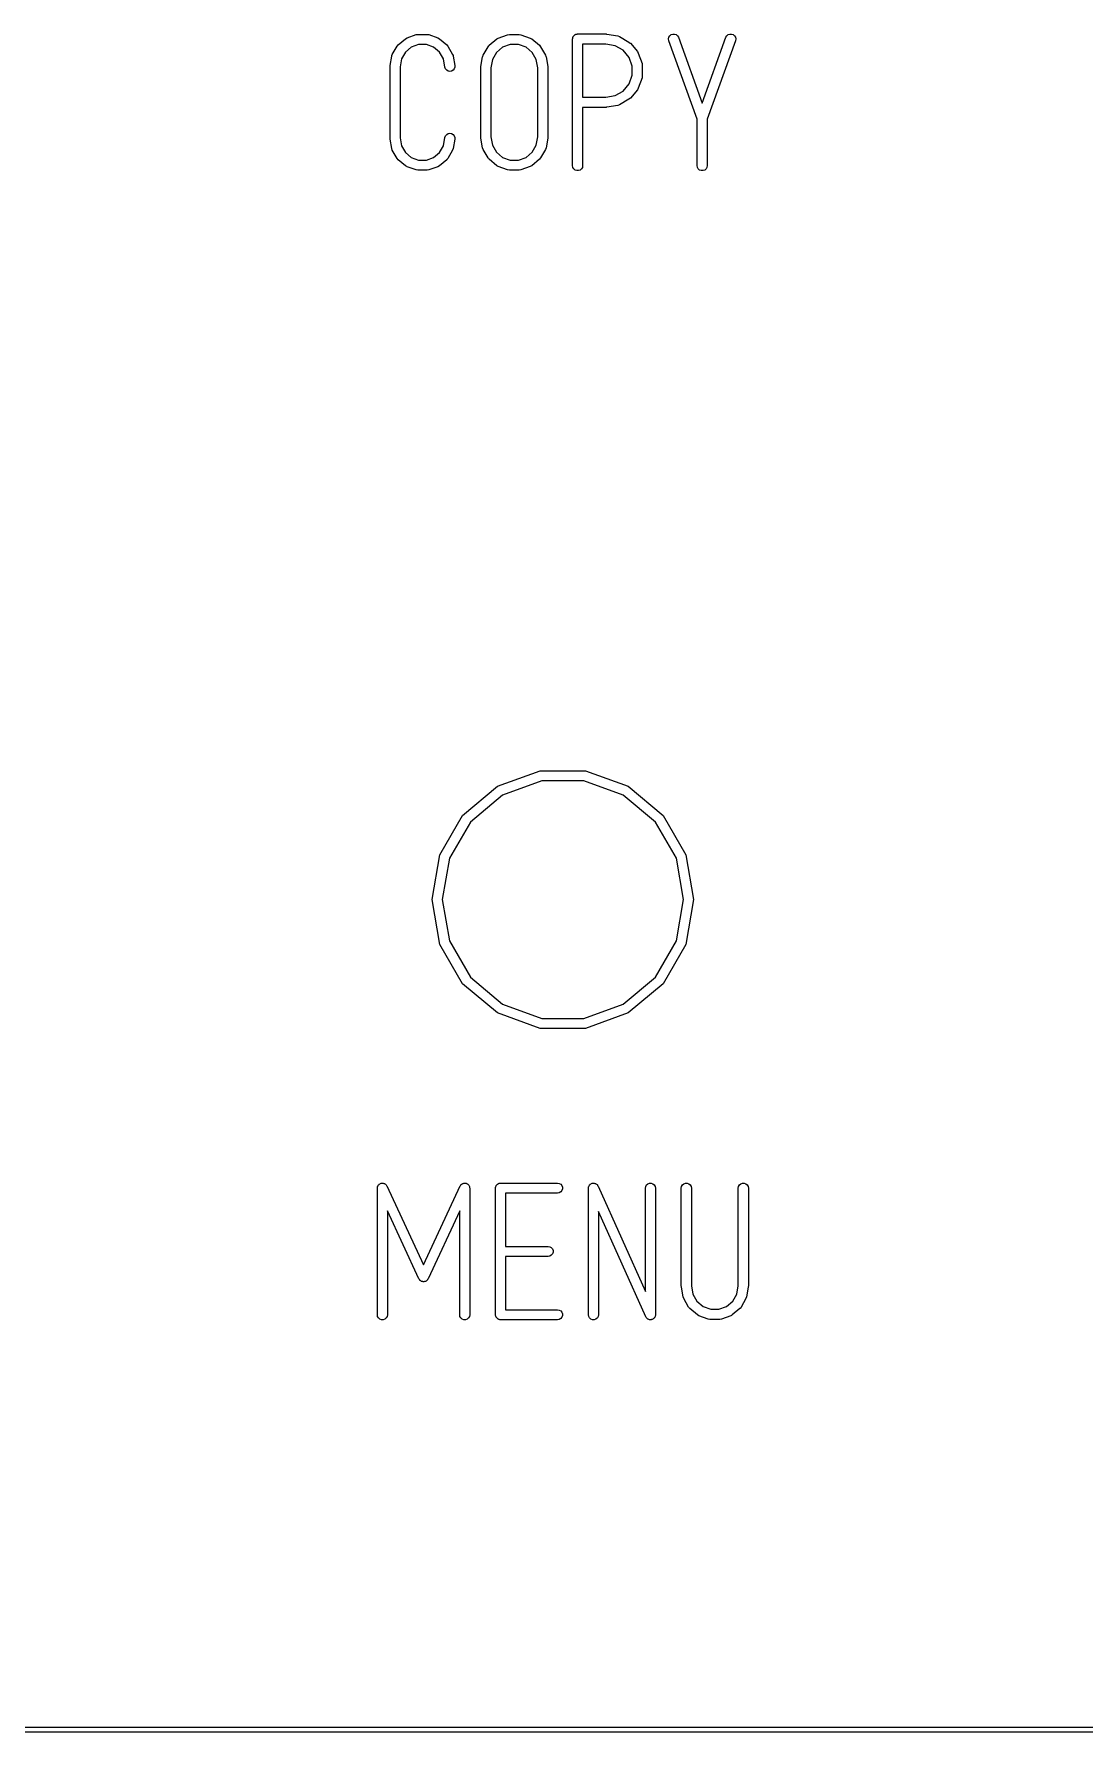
# Model space of a CAD drawing. Extents: x 10 to 493, y -203 to -71.
# Drawn here: x 183.79 to 204.68, y -203.25 to -169.47 of the extents above; entities that cross this region are included whole.
import ezdxf

# ---------------------------------------------------------------- set-up
doc = ezdxf.new("R2010")
doc.units = 0
doc.header["$MEASUREMENT"] = 0
doc.layers.add('BLACK', color=7, linetype='CONTINUOUS')

msp = doc.modelspace()

# ---------------------------------------------------------------- linework, layer by layer
at = {"layer": 'Black'}
for p, q in [((191.034, -169.687), (191.18, -169.566)), ((191.18, -169.566), (191.21, -169.548)), ((191.21, -169.548), (191.388, -169.483)), ((191.388, -169.483), (191.422, -169.477)), ((191.422, -169.477), (191.612, -169.477)), ((191.612, -169.477), (191.646, -169.483)), ((191.646, -169.483), (191.824, -169.548)), ((191.824, -169.548), (191.854, -169.566)), ((191.854, -169.566), (192, -169.687)), ((192.845, -169.695), (192.996, -169.568)), ((192.996, -169.568), (193.026, -169.551)), ((193.026, -169.551), (193.211, -169.484)), ((193.211, -169.484), (193.246, -169.478)), ((193.246, -169.478), (193.442, -169.478)), ((193.442, -169.478), (193.477, -169.484)), ((193.477, -169.484), (193.662, -169.551)), ((193.662, -169.551), (193.671, -169.557)), ((193.671, -169.557), (193.692, -169.568)), ((193.692, -169.568), (193.843, -169.695)), ((194.504, -169.569), (194.506, -169.56)), ((194.504, -172.089), (194.504, -169.569)), ((194.506, -169.552), (194.509, -169.543)), ((194.506, -169.56), (194.506, -169.552)), ((194.509, -169.543), (194.51, -169.535)), ((194.51, -169.535), (194.514, -169.527)), ((194.514, -169.527), (194.517, -169.519)), ((194.517, -169.519), (194.523, -169.512)), ((194.523, -169.512), (194.527, -169.505)), ((194.527, -169.505), (194.534, -169.499)), ((194.534, -169.499), (194.54, -169.492)), ((194.54, -169.492), (194.547, -169.488)), ((194.547, -169.488), (194.554, -169.482)), ((194.554, -169.482), (194.562, -169.479)), ((194.562, -169.479), (194.57, -169.475)), ((194.57, -169.475), (194.578, -169.474)), ((194.578, -169.474), (194.587, -169.471)), ((194.587, -169.471), (194.595, -169.471)), ((194.595, -169.471), (194.604, -169.469)), ((194.604, -169.469), (195.171, -169.469)), ((195.171, -169.469), (195.18, -169.471)), ((195.18, -169.471), (195.188, -169.471)), ((195.188, -169.471), (195.404, -169.509)), ((195.404, -169.509), (195.436, -169.52)), ((195.436, -169.52), (195.626, -169.63)), ((196.415, -169.569), (196.421, -169.534)), ((196.421, -169.603), (196.415, -169.569)), ((196.421, -169.534), (196.439, -169.504)), ((196.439, -169.504), (196.465, -169.482)), ((196.465, -169.482), (196.498, -169.47)), ((196.498, -169.47), (196.533, -169.471)), ((196.533, -169.471), (196.565, -169.483)), ((196.565, -169.483), (196.592, -169.505)), ((196.592, -169.505), (196.609, -169.535)), ((196.609, -169.535), (197.082, -170.849)), ((197.082, -170.849), (197.555, -169.535)), ((197.555, -169.535), (197.572, -169.505)), ((197.572, -169.505), (197.599, -169.483)), ((197.599, -169.483), (197.631, -169.471)), ((197.631, -169.471), (197.666, -169.47)), ((197.666, -169.47), (197.699, -169.482)), ((197.699, -169.482), (197.725, -169.504)), ((197.725, -169.504), (197.743, -169.534)), ((197.743, -169.534), (197.749, -169.569)), ((197.749, -169.569), (197.743, -169.603)), ((190.873, -170.098), (190.905, -169.911)), ((190.905, -169.911), (190.909, -169.9)), ((190.909, -169.9), (190.917, -169.878)), ((190.917, -169.878), (191.012, -169.714)), ((191.012, -169.714), (191.014, -169.711)), ((191.014, -169.711), (191.034, -169.687)), ((191.177, -169.829), (191.099, -169.963)), ((191.295, -169.73), (191.177, -169.829)), ((191.44, -169.677), (191.295, -169.73)), ((191.594, -169.677), (191.44, -169.677)), ((191.739, -169.73), (191.594, -169.677)), ((191.857, -169.829), (191.739, -169.73)), ((191.935, -169.963), (191.857, -169.829)), ((192, -169.687), (192.022, -169.714)), ((192.022, -169.714), (192.117, -169.878)), ((192.117, -169.878), (192.125, -169.9)), ((192.125, -169.9), (192.129, -169.911)), ((192.129, -169.911), (192.161, -170.098)), ((192.713, -169.925), (192.715, -169.918)), ((192.715, -169.918), (192.725, -169.892)), ((192.725, -169.892), (192.823, -169.722)), ((192.823, -169.722), (192.837, -169.705)), ((192.837, -169.705), (192.845, -169.695)), ((192.987, -169.837), (192.907, -169.977)), ((193.111, -169.733), (192.987, -169.837)), ((193.263, -169.678), (193.111, -169.733)), ((193.425, -169.678), (193.263, -169.678)), ((193.577, -169.733), (193.425, -169.678)), ((193.701, -169.837), (193.577, -169.733)), ((193.781, -169.977), (193.701, -169.837)), ((193.843, -169.695), (193.843, -169.695)), ((193.843, -169.695), (193.865, -169.722)), ((193.865, -169.722), (193.963, -169.892)), ((193.963, -169.892), (193.973, -169.918)), ((193.973, -169.918), (193.975, -169.925)), ((194.704, -169.669), (194.704, -170.729)), ((195.162, -169.669), (194.704, -169.669)), ((195.352, -169.702), (195.162, -169.669)), ((195.511, -169.794), (195.352, -169.702)), ((195.629, -169.935), (195.511, -169.794)), ((195.626, -169.63), (195.651, -169.65)), ((195.651, -169.65), (195.653, -169.652)), ((195.653, -169.652), (195.793, -169.82)), ((195.793, -169.82), (195.81, -169.848)), ((195.81, -169.848), (195.811, -169.85)), ((195.811, -169.85), (195.885, -170.055)), ((196.982, -171.161), (196.421, -169.603)), ((197.743, -169.603), (197.182, -171.161)), ((190.871, -170.115), (190.873, -170.106)), ((190.871, -171.543), (190.871, -170.115)), ((190.873, -170.106), (190.873, -170.098)), ((191.099, -169.963), (191.071, -170.124)), ((191.071, -170.124), (191.071, -171.534)), ((191.965, -170.132), (191.935, -169.963)), ((191.976, -170.165), (191.965, -170.132)), ((191.999, -170.192), (191.976, -170.165)), ((192.029, -170.209), (191.999, -170.192)), ((192.063, -170.215), (192.029, -170.209)), ((192.097, -170.209), (192.063, -170.215)), ((192.127, -170.192), (192.097, -170.209)), ((192.15, -170.165), (192.127, -170.192)), ((192.161, -170.132), (192.15, -170.165)), ((192.161, -170.098), (192.161, -170.132)), ((192.677, -170.136), (192.679, -170.127)), ((192.677, -171.522), (192.677, -170.136)), ((192.679, -170.119), (192.713, -169.925)), ((192.679, -170.127), (192.679, -170.119)), ((192.907, -169.977), (192.877, -170.145)), ((192.877, -170.145), (192.877, -171.513)), ((193.811, -170.145), (193.781, -169.977)), ((193.811, -171.513), (193.811, -170.145)), ((193.975, -169.925), (194.009, -170.119)), ((194.009, -170.119), (194.009, -170.127)), ((194.009, -170.127), (194.011, -170.136)), ((194.011, -170.136), (194.011, -171.522)), ((195.691, -170.107), (195.629, -169.935)), ((195.691, -170.291), (195.691, -170.107)), ((195.885, -170.055), (195.891, -170.09)), ((195.891, -170.09), (195.891, -170.308)), ((195.511, -170.604), (195.629, -170.463)), ((195.629, -170.463), (195.691, -170.291)), ((195.793, -170.578), (195.653, -170.746)), ((195.811, -170.548), (195.793, -170.578)), ((195.885, -170.343), (195.811, -170.548)), ((195.891, -170.308), (195.885, -170.343)), ((194.704, -170.729), (195.162, -170.729)), ((195.171, -170.929), (194.704, -170.929)), ((194.704, -170.929), (194.704, -172.089)), ((195.162, -170.729), (195.352, -170.696)), ((195.18, -170.927), (195.171, -170.929)), ((195.188, -170.927), (195.18, -170.927)), ((195.404, -170.889), (195.188, -170.927)), ((195.352, -170.696), (195.511, -170.604)), ((195.436, -170.878), (195.404, -170.889)), ((195.626, -170.768), (195.436, -170.878)), ((195.653, -170.746), (195.626, -170.768)), ((196.982, -172.089), (196.982, -171.161)), ((197.182, -171.161), (197.182, -172.089)), ((190.873, -171.552), (190.871, -171.543)), ((190.873, -171.56), (190.873, -171.552)), ((190.905, -171.747), (190.873, -171.56)), ((191.071, -171.534), (191.099, -171.695)), ((191.935, -171.695), (191.965, -171.526)), ((191.965, -171.526), (191.976, -171.493)), ((191.976, -171.493), (191.999, -171.466)), ((191.999, -171.466), (192.029, -171.449)), ((192.029, -171.449), (192.063, -171.443)), ((192.063, -171.443), (192.097, -171.449)), ((192.097, -171.449), (192.127, -171.466)), ((192.127, -171.466), (192.15, -171.493)), ((192.161, -171.56), (192.129, -171.747)), ((192.15, -171.493), (192.161, -171.526)), ((192.161, -171.526), (192.161, -171.56)), ((192.679, -171.531), (192.677, -171.522)), ((192.679, -171.539), (192.679, -171.531)), ((192.713, -171.733), (192.679, -171.539)), ((192.877, -171.513), (192.907, -171.681)), ((193.781, -171.681), (193.811, -171.513)), ((194.009, -171.539), (193.975, -171.733)), ((194.011, -171.522), (194.009, -171.531)), ((194.009, -171.531), (194.009, -171.539)), ((190.917, -171.78), (190.905, -171.747)), ((191.012, -171.944), (190.917, -171.78)), ((191.034, -171.971), (191.012, -171.944)), ((191.099, -171.695), (191.177, -171.829)), ((191.177, -171.829), (191.295, -171.928)), ((191.295, -171.928), (191.44, -171.981)), ((191.594, -171.981), (191.739, -171.928)), ((191.739, -171.928), (191.857, -171.829)), ((191.857, -171.829), (191.935, -171.695)), ((192.022, -171.944), (192.004, -171.965)), ((192.117, -171.78), (192.022, -171.944)), ((192.129, -171.747), (192.117, -171.78)), ((192.725, -171.766), (192.713, -171.733)), ((192.823, -171.936), (192.725, -171.766)), ((192.831, -171.945), (192.823, -171.936)), ((192.845, -171.963), (192.831, -171.945)), ((192.907, -171.681), (192.987, -171.821)), ((192.987, -171.821), (193.111, -171.925)), ((193.111, -171.925), (193.263, -171.98)), ((193.425, -171.98), (193.577, -171.925)), ((193.577, -171.925), (193.701, -171.821)), ((193.701, -171.821), (193.781, -171.681)), ((193.865, -171.936), (193.848, -171.957)), ((193.963, -171.766), (193.865, -171.936)), ((193.975, -171.733), (193.963, -171.766)), ((191.18, -172.092), (191.034, -171.971)), ((191.205, -172.107), (191.18, -172.092)), ((191.21, -172.11), (191.205, -172.107)), ((191.388, -172.175), (191.21, -172.11)), ((191.422, -172.181), (191.388, -172.175)), ((191.612, -172.181), (191.422, -172.181)), ((191.44, -171.981), (191.594, -171.981)), ((191.646, -172.175), (191.612, -172.181)), ((191.824, -172.11), (191.646, -172.175)), ((191.854, -172.092), (191.824, -172.11)), ((192, -171.971), (191.854, -172.092)), ((192.004, -171.965), (192, -171.971)), ((192.996, -172.09), (192.845, -171.963)), ((193.026, -172.107), (192.996, -172.09)), ((193.211, -172.174), (193.026, -172.107)), ((193.246, -172.18), (193.211, -172.174)), ((193.442, -172.18), (193.246, -172.18)), ((193.263, -171.98), (193.425, -171.98)), ((193.477, -172.174), (193.442, -172.18)), ((193.662, -172.107), (193.477, -172.174)), ((193.675, -172.099), (193.662, -172.107)), ((193.692, -172.09), (193.675, -172.099)), ((193.843, -171.963), (193.692, -172.09)), ((193.848, -171.957), (193.843, -171.963)), ((194.51, -172.123), (194.504, -172.089)), ((194.527, -172.153), (194.51, -172.123)), ((194.554, -172.176), (194.527, -172.153)), ((194.587, -172.187), (194.554, -172.176)), ((194.621, -172.187), (194.587, -172.187)), ((194.654, -172.176), (194.621, -172.187)), ((194.681, -172.153), (194.654, -172.176)), ((194.698, -172.123), (194.681, -172.153)), ((194.704, -172.089), (194.698, -172.123)), ((196.988, -172.123), (196.982, -172.089)), ((197.005, -172.153), (196.988, -172.123)), ((197.032, -172.176), (197.005, -172.153)), ((197.065, -172.187), (197.032, -172.176)), ((197.099, -172.187), (197.065, -172.187)), ((197.132, -172.176), (197.099, -172.187)), ((197.159, -172.153), (197.132, -172.176)), ((197.176, -172.123), (197.159, -172.153)), ((197.182, -172.089), (197.176, -172.123)), ((192.316, -185.017), (193.009, -184.436)), ((193.009, -184.436), (193.858, -184.127)), ((193.893, -184.324), (193.109, -184.609)), ((193.858, -184.127), (194.762, -184.127)), ((194.727, -184.324), (193.893, -184.324)), ((195.511, -184.609), (194.727, -184.324)), ((194.762, -184.127), (195.611, -184.436)), ((195.611, -184.436), (196.304, -185.017)), ((193.109, -184.609), (192.47, -185.146)), ((196.15, -185.146), (195.511, -184.609)), ((191.865, -185.8), (192.316, -185.017)), ((196.304, -185.017), (196.755, -185.8)), ((192.47, -185.146), (192.052, -185.868)), ((196.568, -185.868), (196.15, -185.146)), ((191.708, -186.69), (191.865, -185.8)), ((192.052, -185.868), (191.908, -186.69)), ((196.712, -186.69), (196.568, -185.868)), ((196.755, -185.8), (196.912, -186.69)), ((191.865, -187.58), (191.708, -186.69)), ((191.908, -186.69), (192.052, -187.512)), ((196.568, -187.512), (196.712, -186.69)), ((196.912, -186.69), (196.755, -187.58)), ((192.316, -188.363), (191.865, -187.58)), ((192.052, -187.512), (192.47, -188.234)), ((196.15, -188.234), (196.568, -187.512)), ((196.755, -187.58), (196.304, -188.363)), ((193.009, -188.944), (192.316, -188.363)), ((192.47, -188.234), (193.109, -188.771)), ((195.511, -188.771), (196.15, -188.234)), ((196.304, -188.363), (195.611, -188.944)), ((193.109, -188.771), (193.893, -189.056)), ((194.727, -189.056), (195.511, -188.771)), ((193.858, -189.253), (193.009, -188.944)), ((193.893, -189.056), (194.727, -189.056)), ((195.611, -188.944), (194.762, -189.253)), ((194.762, -189.253), (193.858, -189.253)), ((190.619, -192.429), (190.621, -192.416)), ((190.619, -194.949), (190.619, -192.429)), ((190.621, -192.416), (190.622, -192.403)), ((190.622, -192.403), (190.624, -192.399)), ((190.624, -192.399), (190.625, -192.395)), ((190.625, -192.395), (190.632, -192.383)), ((190.632, -192.383), (190.637, -192.372)), ((190.637, -192.372), (190.64, -192.368)), ((190.64, -192.368), (190.642, -192.365)), ((190.642, -192.365), (190.652, -192.356)), ((190.652, -192.356), (190.662, -192.347)), ((190.662, -192.347), (190.666, -192.345)), ((190.666, -192.345), (190.669, -192.342)), ((190.669, -192.342), (190.681, -192.338)), ((190.681, -192.338), (190.693, -192.332)), ((190.693, -192.332), (190.698, -192.332)), ((190.698, -192.332), (190.702, -192.331)), ((190.702, -192.331), (190.715, -192.331)), ((190.715, -192.331), (190.728, -192.329)), ((190.728, -192.329), (190.732, -192.331)), ((190.732, -192.331), (190.736, -192.331)), ((190.736, -192.331), (190.749, -192.335)), ((190.749, -192.335), (190.761, -192.338)), ((190.761, -192.338), (190.765, -192.341)), ((190.765, -192.341), (190.769, -192.342)), ((190.769, -192.342), (190.779, -192.351)), ((190.779, -192.351), (190.79, -192.358)), ((190.79, -192.358), (190.792, -192.362)), ((190.792, -192.362), (190.796, -192.365)), ((190.796, -192.365), (190.802, -192.376)), ((190.802, -192.376), (190.81, -192.387)), ((190.81, -192.387), (191.538, -193.956)), ((191.538, -193.956), (192.266, -192.387)), ((192.266, -192.387), (192.274, -192.376)), ((192.274, -192.376), (192.28, -192.365)), ((192.28, -192.365), (192.284, -192.362)), ((192.284, -192.362), (192.286, -192.358)), ((192.286, -192.358), (192.297, -192.351)), ((192.297, -192.351), (192.307, -192.342)), ((192.307, -192.342), (192.311, -192.341)), ((192.311, -192.341), (192.315, -192.338)), ((192.315, -192.338), (192.327, -192.335)), ((192.327, -192.335), (192.34, -192.331)), ((192.34, -192.331), (192.344, -192.331)), ((192.344, -192.331), (192.348, -192.329)), ((192.348, -192.329), (192.361, -192.331)), ((192.361, -192.331), (192.374, -192.331)), ((192.374, -192.331), (192.378, -192.332)), ((192.378, -192.332), (192.383, -192.332)), ((192.383, -192.332), (192.395, -192.338)), ((192.395, -192.338), (192.407, -192.342)), ((192.407, -192.342), (192.41, -192.345)), ((192.41, -192.345), (192.414, -192.347)), ((192.414, -192.347), (192.424, -192.356)), ((192.424, -192.356), (192.434, -192.365)), ((192.434, -192.365), (192.436, -192.368)), ((192.436, -192.368), (192.439, -192.372)), ((192.439, -192.372), (192.444, -192.383)), ((192.444, -192.383), (192.451, -192.395)), ((192.451, -192.395), (192.452, -192.399)), ((192.452, -192.399), (192.454, -192.403)), ((192.454, -192.403), (192.455, -192.416)), ((192.455, -192.416), (192.457, -192.429)), ((192.457, -192.429), (192.457, -194.949)), ((192.971, -192.429), (192.973, -192.42)), ((192.971, -194.949), (192.971, -192.429)), ((192.973, -192.412), (192.976, -192.403)), ((192.973, -192.42), (192.973, -192.412)), ((192.976, -192.403), (192.977, -192.395)), ((192.977, -192.395), (192.981, -192.387)), ((192.981, -192.387), (192.984, -192.379)), ((192.984, -192.379), (192.99, -192.372)), ((192.99, -192.372), (192.994, -192.365)), ((192.994, -192.365), (193.001, -192.359)), ((193.001, -192.359), (193.007, -192.352)), ((193.007, -192.352), (193.014, -192.348)), ((193.014, -192.348), (193.021, -192.342)), ((193.021, -192.342), (193.029, -192.339)), ((193.029, -192.339), (193.037, -192.335)), ((193.037, -192.335), (193.045, -192.334)), ((193.045, -192.334), (193.054, -192.331)), ((193.054, -192.331), (193.062, -192.331)), ((193.062, -192.331), (193.071, -192.329)), ((193.071, -192.329), (194.205, -192.329)), ((194.205, -192.529), (193.171, -192.529)), ((193.171, -192.529), (193.171, -193.589)), ((194.205, -192.329), (194.239, -192.335)), ((194.239, -192.523), (194.205, -192.529)), ((194.239, -192.335), (194.269, -192.352)), ((194.269, -192.506), (194.239, -192.523)), ((194.269, -192.352), (194.292, -192.379)), ((194.292, -192.479), (194.269, -192.506)), ((194.292, -192.379), (194.303, -192.412)), ((194.303, -192.446), (194.292, -192.479)), ((194.303, -192.412), (194.303, -192.446)), ((194.819, -192.429), (194.821, -192.415)), ((194.819, -194.949), (194.819, -192.429)), ((194.821, -192.415), (194.823, -192.402)), ((194.823, -192.402), (194.824, -192.398)), ((194.824, -192.398), (194.825, -192.395)), ((194.825, -192.395), (194.832, -192.383)), ((194.832, -192.383), (194.838, -192.371)), ((194.838, -192.371), (194.841, -192.368)), ((194.841, -192.368), (194.842, -192.365)), ((194.842, -192.365), (194.853, -192.356)), ((194.853, -192.356), (194.863, -192.346)), ((194.863, -192.346), (194.866, -192.345)), ((194.866, -192.345), (194.869, -192.342)), ((194.869, -192.342), (194.882, -192.338)), ((194.882, -192.338), (194.894, -192.332)), ((194.894, -192.332), (194.898, -192.332)), ((194.898, -192.332), (194.902, -192.331)), ((194.902, -192.331), (194.915, -192.331)), ((194.915, -192.331), (194.929, -192.33)), ((194.929, -192.33), (194.933, -192.331)), ((194.933, -192.331), (194.936, -192.331)), ((194.936, -192.331), (194.949, -192.335)), ((194.949, -192.335), (194.962, -192.339)), ((194.962, -192.339), (194.965, -192.341)), ((194.965, -192.341), (194.969, -192.342)), ((194.969, -192.342), (194.98, -192.351)), ((194.98, -192.351), (194.991, -192.359)), ((194.991, -192.359), (194.993, -192.362)), ((194.993, -192.362), (194.996, -192.365)), ((194.996, -192.365), (195.002, -192.377)), ((195.002, -192.377), (195.01, -192.388)), ((195.01, -192.388), (195.953, -194.483)), ((195.953, -192.429), (195.959, -192.395)), ((195.953, -194.483), (195.953, -192.429)), ((195.959, -192.395), (195.976, -192.365)), ((195.976, -192.365), (196.003, -192.342)), ((196.003, -192.342), (196.036, -192.331)), ((196.036, -192.331), (196.07, -192.331)), ((196.07, -192.331), (196.103, -192.342)), ((196.103, -192.342), (196.13, -192.365)), ((196.13, -192.365), (196.147, -192.395)), ((196.147, -192.395), (196.153, -192.429)), ((196.153, -192.429), (196.153, -194.949)), ((196.667, -192.429), (196.673, -192.395)), ((196.667, -194.382), (196.667, -192.429)), ((196.673, -192.395), (196.69, -192.365)), ((196.69, -192.365), (196.717, -192.342)), ((196.717, -192.342), (196.75, -192.331)), ((196.75, -192.331), (196.784, -192.331)), ((196.784, -192.331), (196.817, -192.342)), ((196.817, -192.342), (196.844, -192.365)), ((196.844, -192.365), (196.861, -192.395)), ((196.861, -192.395), (196.867, -192.429)), ((196.867, -192.429), (196.867, -194.373)), ((197.801, -192.429), (197.807, -192.395)), ((197.801, -194.373), (197.801, -192.429)), ((197.807, -192.395), (197.824, -192.365)), ((197.824, -192.365), (197.851, -192.342)), ((197.851, -192.342), (197.884, -192.331)), ((197.884, -192.331), (197.918, -192.331)), ((197.918, -192.331), (197.951, -192.342)), ((197.951, -192.342), (197.978, -192.365)), ((197.978, -192.365), (197.995, -192.395)), ((197.995, -192.395), (198.001, -192.429)), ((198.001, -192.429), (198.001, -194.382)), ((191.447, -194.235), (190.819, -192.882)), ((190.819, -192.882), (190.819, -194.949)), ((192.257, -192.882), (191.629, -194.235)), ((192.257, -194.949), (192.257, -192.882)), ((195.962, -194.99), (195.019, -192.895)), ((195.019, -192.895), (195.019, -194.949)), ((193.171, -193.589), (194.016, -193.589)), ((194.016, -193.789), (193.171, -193.789)), ((193.171, -193.789), (193.171, -194.849)), ((194.016, -193.589), (194.05, -193.595)), ((194.05, -193.783), (194.016, -193.789)), ((194.05, -193.595), (194.08, -193.612)), ((194.08, -193.766), (194.05, -193.783)), ((194.08, -193.612), (194.103, -193.639)), ((194.103, -193.739), (194.08, -193.766)), ((194.103, -193.639), (194.114, -193.672)), ((194.114, -193.706), (194.103, -193.739)), ((194.114, -193.672), (194.114, -193.706)), ((191.452, -194.242), (191.447, -194.235)), ((191.629, -194.235), (191.624, -194.242)), ((191.456, -194.25), (191.452, -194.242)), ((191.462, -194.257), (191.456, -194.25)), ((191.467, -194.264), (191.462, -194.257)), ((191.474, -194.269), (191.467, -194.264)), ((191.481, -194.275), (191.474, -194.269)), ((191.489, -194.279), (191.481, -194.275)), ((191.496, -194.284), (191.489, -194.279)), ((191.504, -194.286), (191.496, -194.284)), ((191.512, -194.29), (191.504, -194.286)), ((191.521, -194.29), (191.512, -194.29)), ((191.529, -194.293), (191.521, -194.29)), ((191.538, -194.292), (191.529, -194.293)), ((191.547, -194.293), (191.538, -194.292)), ((191.555, -194.29), (191.547, -194.293)), ((191.564, -194.29), (191.555, -194.29)), ((191.572, -194.286), (191.564, -194.29)), ((191.58, -194.284), (191.572, -194.286)), ((191.587, -194.279), (191.58, -194.284)), ((191.595, -194.275), (191.587, -194.279)), ((191.602, -194.269), (191.595, -194.275)), ((191.609, -194.264), (191.602, -194.269)), ((191.614, -194.257), (191.609, -194.264)), ((191.62, -194.25), (191.614, -194.257)), ((191.624, -194.242), (191.62, -194.25)), ((196.669, -194.391), (196.667, -194.382)), ((196.669, -194.399), (196.669, -194.391)), ((196.703, -194.593), (196.669, -194.399)), ((196.867, -194.373), (196.897, -194.541)), ((196.897, -194.541), (196.977, -194.681)), ((197.691, -194.681), (197.771, -194.541)), ((197.771, -194.541), (197.801, -194.373)), ((197.999, -194.399), (197.965, -194.593)), ((198.001, -194.382), (197.999, -194.391)), ((197.999, -194.391), (197.999, -194.399)), ((193.171, -194.849), (194.205, -194.849)), ((194.205, -194.849), (194.239, -194.855)), ((194.239, -194.855), (194.269, -194.872)), ((194.269, -194.872), (194.292, -194.899)), ((194.292, -194.899), (194.303, -194.932)), ((196.715, -194.626), (196.703, -194.593)), ((196.813, -194.796), (196.715, -194.626)), ((196.825, -194.811), (196.813, -194.796)), ((196.835, -194.823), (196.825, -194.811)), ((196.986, -194.95), (196.835, -194.823)), ((196.977, -194.681), (197.101, -194.785)), ((197.101, -194.785), (197.253, -194.84)), ((197.253, -194.84), (197.415, -194.84)), ((197.415, -194.84), (197.567, -194.785)), ((197.567, -194.785), (197.691, -194.681)), ((197.833, -194.823), (197.682, -194.95)), ((197.835, -194.821), (197.833, -194.823)), ((197.855, -194.796), (197.835, -194.821)), ((197.953, -194.626), (197.855, -194.796)), ((197.965, -194.593), (197.953, -194.626)), ((190.625, -194.983), (190.619, -194.949)), ((190.642, -195.013), (190.625, -194.983)), ((190.669, -195.036), (190.642, -195.013)), ((190.702, -195.047), (190.669, -195.036)), ((190.736, -195.047), (190.702, -195.047)), ((190.769, -195.036), (190.736, -195.047)), ((190.796, -195.013), (190.769, -195.036)), ((190.813, -194.983), (190.796, -195.013)), ((190.819, -194.949), (190.813, -194.983)), ((192.263, -194.983), (192.257, -194.949)), ((192.28, -195.013), (192.263, -194.983)), ((192.307, -195.036), (192.28, -195.013)), ((192.34, -195.047), (192.307, -195.036)), ((192.374, -195.047), (192.34, -195.047)), ((192.407, -195.036), (192.374, -195.047)), ((192.434, -195.013), (192.407, -195.036)), ((192.451, -194.983), (192.434, -195.013)), ((192.457, -194.949), (192.451, -194.983)), ((192.973, -194.958), (192.971, -194.949)), ((192.973, -194.966), (192.973, -194.958)), ((192.976, -194.975), (192.973, -194.966)), ((192.977, -194.983), (192.976, -194.975)), ((192.981, -194.991), (192.977, -194.983)), ((192.984, -194.999), (192.981, -194.991)), ((192.99, -195.006), (192.984, -194.999)), ((192.994, -195.013), (192.99, -195.006)), ((193.001, -195.019), (192.994, -195.013)), ((193.007, -195.026), (193.001, -195.019)), ((193.014, -195.03), (193.007, -195.026)), ((193.021, -195.036), (193.014, -195.03)), ((193.029, -195.039), (193.021, -195.036)), ((193.037, -195.043), (193.029, -195.039)), ((193.045, -195.044), (193.037, -195.043)), ((193.054, -195.047), (193.045, -195.044)), ((193.062, -195.047), (193.054, -195.047)), ((193.071, -195.049), (193.062, -195.047)), ((194.205, -195.049), (193.071, -195.049)), ((194.239, -195.043), (194.205, -195.049)), ((194.269, -195.026), (194.239, -195.043)), ((194.292, -194.999), (194.269, -195.026)), ((194.303, -194.966), (194.292, -194.999)), ((194.303, -194.932), (194.303, -194.966)), ((194.825, -194.983), (194.819, -194.949)), ((194.842, -195.013), (194.825, -194.983)), ((194.869, -195.036), (194.842, -195.013)), ((194.902, -195.047), (194.869, -195.036)), ((194.936, -195.047), (194.902, -195.047)), ((194.969, -195.036), (194.936, -195.047)), ((194.996, -195.013), (194.969, -195.036)), ((195.013, -194.983), (194.996, -195.013)), ((195.019, -194.949), (195.013, -194.983)), ((195.97, -195.001), (195.962, -194.99)), ((195.976, -195.013), (195.97, -195.001)), ((195.979, -195.016), (195.976, -195.013)), ((195.981, -195.019), (195.979, -195.016)), ((195.992, -195.027), (195.981, -195.019)), ((196.003, -195.036), (195.992, -195.027)), ((196.007, -195.037), (196.003, -195.036)), ((196.01, -195.039), (196.007, -195.037)), ((196.023, -195.043), (196.01, -195.039)), ((196.036, -195.047), (196.023, -195.043)), ((196.039, -195.047), (196.036, -195.047)), ((196.043, -195.048), (196.039, -195.047)), ((196.057, -195.047), (196.043, -195.048)), ((196.07, -195.047), (196.057, -195.047)), ((196.074, -195.046), (196.07, -195.047)), ((196.078, -195.046), (196.074, -195.046)), ((196.09, -195.04), (196.078, -195.046)), ((196.103, -195.036), (196.09, -195.04)), ((196.106, -195.033), (196.103, -195.036)), ((196.109, -195.032), (196.106, -195.033)), ((196.119, -195.022), (196.109, -195.032)), ((196.13, -195.013), (196.119, -195.022)), ((196.131, -195.01), (196.13, -195.013)), ((196.134, -195.007), (196.131, -195.01)), ((196.14, -194.995), (196.134, -195.007)), ((196.147, -194.983), (196.14, -194.995)), ((196.148, -194.98), (196.147, -194.983)), ((196.149, -194.976), (196.148, -194.98)), ((196.151, -194.963), (196.149, -194.976)), ((196.153, -194.949), (196.151, -194.963)), ((197.016, -194.967), (196.986, -194.95)), ((197.201, -195.034), (197.016, -194.967)), ((197.236, -195.04), (197.201, -195.034)), ((197.432, -195.04), (197.236, -195.04)), ((197.467, -195.034), (197.432, -195.04)), ((197.652, -194.967), (197.467, -195.034)), ((197.663, -194.961), (197.652, -194.967)), ((197.682, -194.95), (197.663, -194.961)), ((492.76, -203.25), (10.16, -203.25)), ((38.785, -203.15), (464.135, -203.15))]:
    msp.add_line(p, q, dxfattribs=at)

doc.saveas('drawing.dxf')
